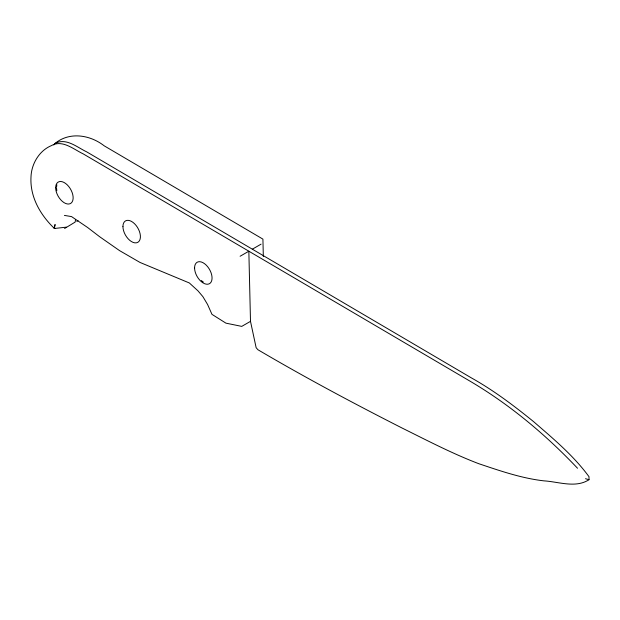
<?xml version="1.0" encoding="UTF-8"?>
<svg xmlns="http://www.w3.org/2000/svg" width="620" height="620" viewBox="0 0 620 620"><rect width="100%" height="100%" fill="white"/><g stroke="black" fill="none" stroke-linecap="round" stroke-linejoin="round"><path stroke-width="0.93" d="M240.111 256.254L248.845 251.208L250.496 321.346L256.137 347.688L257.881 349.711C304.994 377.44 353.26 403.209 401.985 427.986C427.265 440.51 452.368 453.639 478.749 463.69C500.077 470.844 521.529 478.291 543.972 480.864C558.573 481.725 575.616 488.405 589 479.717L589 476.695C573.539 455.591 553.249 438.666 533.587 421.639C513.871 405.65 493.636 390.344 471.425 377.921L86.707 151.869C77.027 147.297 65.813 137.221 54.746 143.669L53.785 144.979M56.544 187.217L56.839 184.783M54.382 228.493L55.087 224.494L54.056 228.129L54.924 228.431L54.382 228.493L66.386 227.145M75.586 219.472L75.121 222.1L64.596 228.501M76.834 221.441L78.019 220.534M54.746 143.669C69.355 131.393 90.04 134.796 104.207 145.832L262.919 239.119L263.329 256.51M252.34 249.194L261.074 244.148M250.496 321.346L241.761 326.384L225.936 323.152L211.97 314.356L207.592 304.513L202.895 296.647L197.997 290.865L189.348 282.968L140.042 262.462L119.551 250.612L99.618 236.708L87.66 227.532L71.54 216.597L64.41 215.404M585.505 478.71L589 479.717M201.283 280.558L203.321 282.038M577.538 468.255C545.182 434.132 508.656 403.604 467.937 379.944L83.212 153.884C73.532 149.311 62.326 139.244 51.251 145.684C39.169 150.745 31.45 163.951 31 176.847C29.814 196.695 40.199 214.714 54.056 228.129M56.552 188.232L56.815 190.735M194.579 267.925A12.354 7.13 60 0 0 207.685 284.231A12.354 7.13 60 0 0 207.685 266.755A12.354 7.13 60 0 0 194.579 267.925M122.938 226.563A12.354 7.13 60 0 0 136.043 242.87A12.354 7.13 60 0 0 136.043 225.393A12.354 7.13 60 0 0 122.938 226.563M55.668 187.728A12.354 7.13 60 0 0 68.773 204.026A12.354 7.13 60 0 0 68.773 186.55A12.354 7.13 60 0 0 55.668 187.728"/></g></svg>
